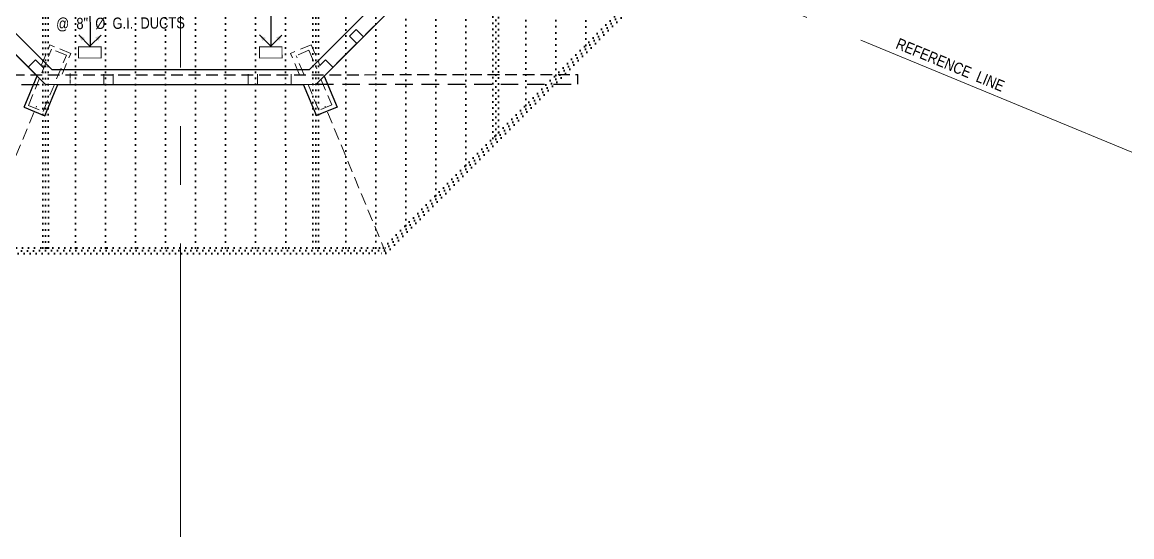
# Model space of a CAD drawing. Header units: inches. Extents: x 2775 to 35778, y 3242 to 10350.
# Drawn here: x 13284 to 13876, y 3242 to 3516 of the extents above; entities that cross this region are included whole.
import ezdxf

# ---------------------------------------------------------------- set-up
doc = ezdxf.new("R2010")
doc.units = ezdxf.units.IN
doc.header["$LTSCALE"] = 0.5
doc.header["$MEASUREMENT"] = 0
for name, pattern in [('CENTER', [2, 1.25, -0.25, 0.25, -0.25]), ('DOT2', [0.125, 0, -0.125]), ('HIDDEN', [0.375, 0.25, -0.125])]:
    doc.linetypes.add(name, pattern=pattern)
for name, color, linetype, lineweight in [('FL JOISTS', 7, 'CONTINUOUS', 20), ('FLOOR BEAMS', 3, 'HIDDEN', 30), ('FOUNDATION', 7, 'CONTINUOUS', 30), ('GRID', 1, 'CENTER', 20), ('LAYOUT', 6, 'CONTINUOUS', 9), ('PT LUMBER', 7, 'DOT2', 40), ('WALLS', 4, 'HIDDEN', 9)]:
    doc.layers.add(name, color=color, linetype=linetype, lineweight=lineweight)
doc.layers.add('HVAC', color=7, linetype='CONTINUOUS')
doc.styles.add('ARCHENTLTD', font='technical.ttf', dxfattribs={"height": 6})

msp = doc.modelspace()

# ---------------------------------------------------------------- hatches: boundary and pattern name
at = {"layer": 'HVAC', "linetype": 'HIDDEN', "ltscale": 0.75}
h = msp.add_hatch(color=1, dxfattribs=at)
h.paths.add_polyline_path([(13326.14, 3509.25), (13323.91, 3507.05), (13323.02, 3507.95)])
h.paths.add_polyline_path([(13324.8, 3506.15), (13323.91, 3507.05), (13326.14, 3509.25)])
h.paths.add_polyline_path([(13317.55, 3507.7), (13316.7, 3506.86), (13314.26, 3509.32)])
h.paths.add_polyline_path([(13316.7, 3506.86), (13315.84, 3506.01), (13314.26, 3509.32)])
h = msp.add_hatch(color=1, dxfattribs=at)
h.paths.add_polyline_path([(13422.57, 3509.25), (13420.34, 3507.05), (13419.45, 3507.95)])
h.paths.add_polyline_path([(13421.23, 3506.15), (13420.34, 3507.05), (13422.57, 3509.25)])
h.paths.add_polyline_path([(13413.98, 3507.7), (13413.13, 3506.86), (13410.69, 3509.32)])
h.paths.add_polyline_path([(13413.13, 3506.86), (13412.27, 3506.01), (13410.69, 3509.32)])

# ---------------------------------------------------------------- linework, layer by layer
at = {"layer": 'FL JOISTS', "ltscale": 25}
msp.add_line((13440.62, 3482.98), (13296.62, 3482.9), dxfattribs=at)
at = {"layer": 'FL JOISTS', "color": 7, "linetype": 'HIDDEN', "lineweight": 9, "ltscale": 50}
for p, q in [((13259.32, 3392.94), (13291.73, 3471.31)), ((13478, 3393.05), (13445.52, 3471.38))]:
    msp.add_line(p, q, dxfattribs=at)
at = {"layer": 'FLOOR BEAMS', "ltscale": 50}
for p in [(13157.22, 3488.01), (13580.22, 3483.09)]:
    msp.add_line(p, (13580.22, 3488.21), dxfattribs=at)
at = {"layer": 'FLOOR BEAMS', "ltscale": 75}
for p, q in [((13157.22, 3482.88), (13296.72, 3482.95)), ((13440.72, 3483.02), (13580.22, 3483.09))]:
    msp.add_line(p, q, dxfattribs=at)
at = {"layer": 'FOUNDATION', "ltscale": 75}
for p, q in [((13202.74, 3587.99), (13299.93, 3490.9)), ((13437.3, 3490.97), (13534.41, 3588.18)), ((13198, 3581.42), (13292.04, 3487.48)), ((13445.09, 3487.44), (13537.87, 3580.32)), ((13299.93, 3490.9), (13437.3, 3490.97)), ((13303.05, 3482.9), (13434.03, 3482.97))]:
    msp.add_line(p, q, dxfattribs=at)
at = {"layer": 'FOUNDATION', "ltscale": 50}
for p, q in [((13285.14, 3470.85), (13292.02, 3487.49)), ((13296.23, 3466.27), (13303.11, 3482.9)), ((13285.14, 3470.85), (13296.23, 3466.27))]:
    msp.add_line(p, q, dxfattribs=at)
at = {"layer": 'FOUNDATION', "ltscale": 1.5}
for p, q in [((13445.09, 3487.44), (13452.07, 3470.87)), ((13440.95, 3466.36), (13434.03, 3482.97)), ((13452.07, 3470.87), (13440.95, 3466.36))]:
    msp.add_line(p, q, dxfattribs=at)
at = {"layer": 'GRID', "ltscale": 50}
for p, q in [((13296.62, 3482.9), (13194.74, 3584.68)), ((13440.55, 3482.98), (13542.35, 3584.8)), ((13296.62, 3482.9), (13440.62, 3482.98))]:
    msp.add_line(p, q, dxfattribs=at)
at = {"layer": 'HVAC', "color": 1, "linetype": 'Continuous', "lineweight": 30, "ltscale": 0.75}
for p, q in [((13319.98, 3811.38, 44589.53), (13320.27, 3503.4, 44589.53)), ((13416.41, 3811.38, 44589.53), (13416.7, 3503.4, 44589.53))]:
    msp.add_line(p, q, dxfattribs=at)
at = {"layer": 'HVAC', "color": 1, "linetype": 'Continuous', "ltscale": 0.75}
for p, q in [((13320.18, 3503.38, 44595.53), (13314.26, 3509.32, 44595.53)), ((13320.18, 3503.38, 44595.53), (13326.14, 3509.25, 44595.53)), ((13416.61, 3503.38, 44595.53), (13410.69, 3509.32, 44595.53)), ((13416.61, 3503.38, 44595.53), (13422.57, 3509.25, 44595.53))]:
    msp.add_line(p, q, dxfattribs=at)
at = {"layer": 'HVAC', "color": 1, "linetype": 'Continuous', "ltscale": 0.75, "const_width": 0.5, "elevation": 44597.53}
for points in [[(13326.19, 3497.04), (13326.18, 3503.04), (13314.18, 3503.03), (13314.19, 3497.03), (13326.19, 3497.04)], [(13422.62, 3497.04), (13422.61, 3503.04), (13410.61, 3503.03), (13410.62, 3497.03), (13422.62, 3497.04)]]:
    msp.add_lwpolyline(points, dxfattribs=at)
at = {"layer": 'LAYOUT', "color": 6, "linetype": 'CENTER', "lineweight": 5, "ltscale": 250}
for p, q in [((13368.57, 3241.97), (13368.48, 4204.72)), ((13875.55, 3446.84), (13368.53, 3656.76))]:
    msp.add_line(p, q, dxfattribs=at)
at = {"layer": 'PT LUMBER', "ltscale": 50}
for p, q in [((13295.06, 3395.9), (13295.03, 3705.98)), ((13296.56, 3395.9), (13296.53, 3705.98)), ((13298.06, 3395.9), (13298.03, 3705.98)), ((13312.56, 3395.91), (13312.53, 3705.99)), ((13328.56, 3395.92), (13328.53, 3705.99)), ((13344.56, 3395.92), (13344.53, 3705.99)), ((13360.56, 3395.93), (13360.53, 3705.99)), ((13376.56, 3395.94), (13376.53, 3705.99)), ((13392.56, 3395.95), (13392.53, 3705.99)), ((13408.56, 3395.95), (13408.53, 3706)), ((13424.56, 3395.96), (13424.53, 3706)), ((13439.06, 3395.97), (13439.03, 3706)), ((13440.56, 3395.97), (13440.53, 3706)), ((13442.06, 3395.97), (13442.03, 3706)), ((13456.56, 3395.97), (13456.53, 3706)), ((13472.56, 3395.97), (13472.53, 3706)), ((13488.56, 3407.86), (13488.53, 3702.56)), ((13504.56, 3423.87), (13504.53, 3695.95)), ((13520.56, 3439.89), (13520.53, 3689.33)), ((13535.05, 3454.4), (13535.03, 3683.34)), ((13536.55, 3455.9), (13536.53, 3682.72)), ((13538.05, 3457.4), (13538.03, 3682.1)), ((13552.55, 3471.91), (13552.53, 3676.1)), ((13568.55, 3487.93), (13568.53, 3669.49)), ((13584.55, 3503.94), (13584.54, 3631.59)), ((13476.7, 3395.99), (13623.51, 3542.95)), ((13477.94, 3392.99), (13627.99, 3543.18)), ((13477.32, 3394.49), (13624.36, 3541.67)), ((13258.5, 3395.88), (13478.82, 3395.99)), ((13257.88, 3394.38), (13479.44, 3394.49)), ((13259.38, 3392.88), (13477.94, 3392.99))]:
    msp.add_line(p, q, dxfattribs=at)
at = {"layer": 'WALLS', "ltscale": 50}
for p, q in [((13458.57, 3508.72), (13462.1, 3512.25)), ((13287.43, 3471.8), (13299.83, 3501.78)), ((13294.3, 3492.99), (13298.88, 3504.07)), ((13309.97, 3499.49), (13298.88, 3504.07)), ((13307.69, 3498.54), (13299.83, 3501.78)), ((13438.15, 3504.07), (13427.15, 3499.49)), ((13438.15, 3504.07), (13442.81, 3493.02)), ((13295.28, 3468.55), (13307.69, 3498.54)), ((13305.39, 3488.4), (13309.97, 3499.49)), ((13431.76, 3488.42), (13427.15, 3499.49)), ((13436.95, 3501.13), (13430.1, 3498.27)), ((13434.2, 3488.42), (13430.1, 3498.27)), ((13436.95, 3501.13), (13441.09, 3491.3)), ((13442.81, 3493.02), (13445.84, 3495.98)), ((13443.37, 3485.73), (13449.12, 3472.07)), ((13445.09, 3487.45), (13452.07, 3470.86)), ((13441, 3466.25), (13434.03, 3482.97)), ((13442.21, 3469.19), (13436.47, 3482.97)), ((13287.43, 3471.8), (13295.28, 3468.55)), ((13449.12, 3472.07), (13442.21, 3469.19)), ((13452.07, 3470.86), (13441, 3466.25))]:
    msp.add_line(p, q, dxfattribs=at)
at = {"layer": 'WALLS', "color": 4, "ltscale": 50}
for p, q in [((13458.57, 3508.72), (13462.46, 3504.83)), ((13462.1, 3512.25), (13465.99, 3508.36)), ((13291.29, 3496), (13287.39, 3492.1)), ((13445.84, 3495.98), (13449.74, 3492.09)), ((13327.55, 3488.42), (13327.56, 3482.93)), ((13332.55, 3488.42), (13332.56, 3482.93)), ((13404.55, 3488.45), (13404.56, 3482.96)), ((13409.55, 3488.46), (13409.56, 3482.96)), ((13427.55, 3488.46), (13427.56, 3482.97))]:
    msp.add_line(p, q, dxfattribs=at)
at = {"layer": 'WALLS', "linetype": 'Continuous', "ltscale": 50}
msp.add_line((13295.64, 3491.65), (13291.29, 3496), dxfattribs=at)
at = {"layer": 'WALLS', "lineweight": 9, "ltscale": 5}
msp.add_line((13309.61, 3482.72), (13309.61, 3488.71), dxfattribs=at)

# ---------------------------------------------------------------- texts
at = {"layer": 'HVAC', "color": 1, "linetype": 'Continuous', "lineweight": 30, "ltscale": 1.5, "insert": (13336.66, 3495.38), "char_height": 6, "attachment_point": 8, "rotation": 0.40583, "style": 'ARCHENTLTD'}
msp.add_mtext('12 x 6  ADJ  C LG  DIFF\\P@  8"  %%C  G.I.  DUCTS \\P{\\H1.999x;  }', dxfattribs=at)
at = {"layer": 'HVAC', "color": 6, "linetype": 'HIDDEN', "lineweight": 30, "ltscale": 1.25, "insert": (13775.47, 3485.27), "char_height": 6, "attachment_point": 5, "rotation": 337.59062, "style": 'ARCHENTLTD'}
msp.add_mtext('REFERENCE  LINE\\P{\\H2.25x;  }', dxfattribs=at)

doc.saveas('drawing.dxf')
